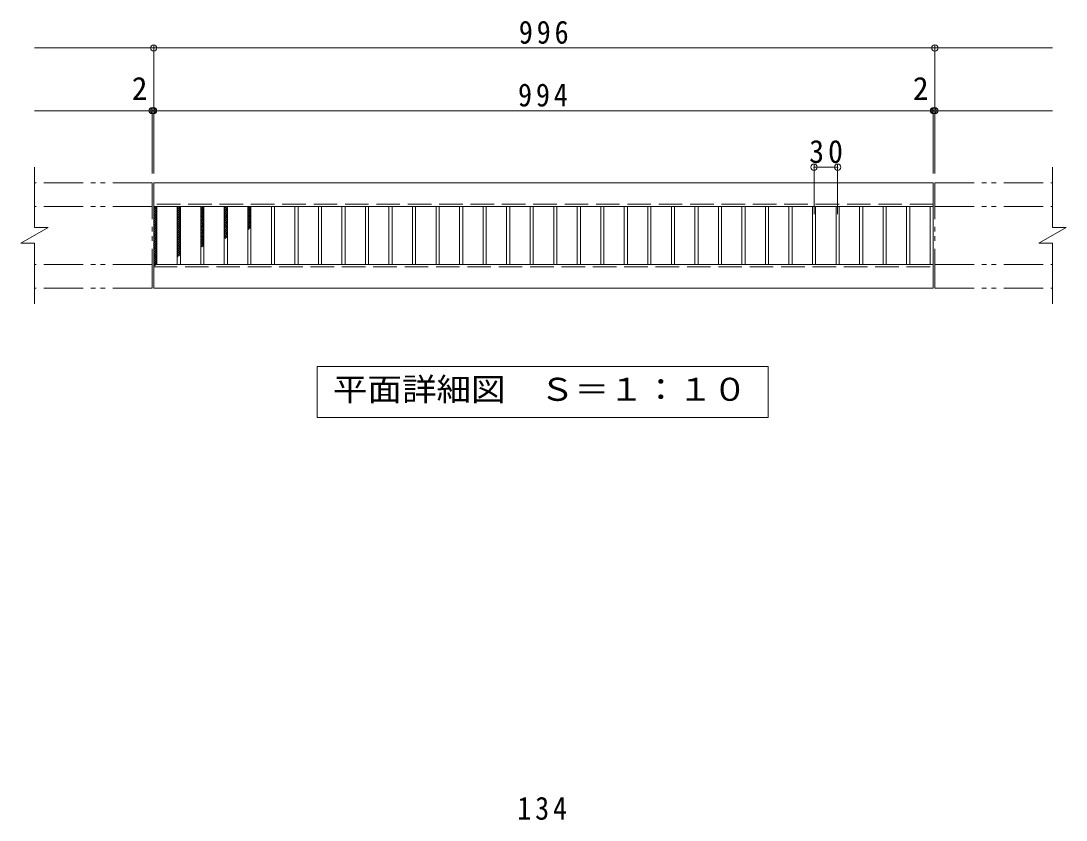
# Model space of a CAD drawing. Units: millimetres at full size, sheet at 1:10; details may follow other scales. Extents: x -1565 to 1817, y -1366 to 999.
# Drawn here: x -1565 to -232, y -20 to 999 of the extents above; entities that cross this region are included whole.
import ezdxf
from ezdxf.enums import TextEntityAlignment as Align

# ---------------------------------------------------------------- set-up
doc = ezdxf.new("R2010")
doc.units = ezdxf.units.MM
doc.header["$LTSCALE"] = 10
doc.header["$PDMODE"] = 32
doc.header["$PDSIZE"] = 8
doc.linetypes.add('DASHED3', pattern=[4, 3, -1])
doc.linetypes.add('DOUBLE_CHAIN1', pattern=[8.8, 5, -1, 0.6, -0.6, 0.6, -1])
for name, color, linetype, lineweight in [('A-0', 6, 'Continuous', 5), ('C-1', 2, 'Continuous', 9), ('C-2', 3, 'Continuous', 9), ('C-4', 7, 'Continuous', 9), ('C-5', 7, 'Continuous', 9), ('C-9', 6, 'Continuous', 5)]:
    doc.layers.add(name, color=color, linetype=linetype, lineweight=lineweight)
doc.styles.add('ＭＳ ゴシック', font='')
doc.styles.get('ＭＳ ゴシック').set_extended_font_data('MS Gothic')

msp = doc.modelspace()

# ---------------------------------------------------------------- linework, layer by layer
at = {"layer": 'C-1'}
for p, q in [((-1547.66, 812.38), (-1547.66, 735.38)), ((-249.66, 812.38), (-249.66, 735.38)), ((-1395.66, 762.38), (-1395.66, 792.38)), ((-401.66, 792.38), (-1395.66, 792.38)), ((-401.66, 792.38), (-401.66, 762.38)), ((-401.66, 762.38), (-1395.66, 762.38)), ((-1564.98, 715.38), (-1530.34, 735.38)), ((-1547.66, 735.38), (-1530.34, 735.38)), ((-266.98, 715.38), (-232.34, 735.38)), ((-249.66, 735.38), (-232.34, 735.38)), ((-1395.66, 688.38), (-401.66, 688.38)), ((-1395.66, 658.38), (-1395.66, 688.38)), ((-401.66, 688.38), (-401.66, 658.38)), ((-1395.66, 658.38), (-401.66, 658.38))]:
    msp.add_line(p, q, dxfattribs=at)
at = {"layer": 'C-1', "linetype": 'DOUBLE_CHAIN1'}
for p, q in [((-1397.66, 762.38), (-1547.66, 762.38)), ((-399.66, 762.38), (-249.66, 762.38)), ((-1397.66, 688.38), (-1547.66, 688.38)), ((-399.66, 688.38), (-249.66, 688.38)), ((-1397.66, 658.38), (-1547.66, 658.38)), ((-399.66, 658.38), (-249.66, 658.38))]:
    msp.add_line(p, q, dxfattribs=at)
at = {"layer": 'C-1', "linetype": 'DASHED3'}
for p, q in [((-401.66, 765.38), (-1395.66, 765.38)), ((-1395.66, 685.38), (-401.66, 685.38))]:
    msp.add_line(p, q, dxfattribs=at)
at = {"layer": 'C-1', "linetype": 'DOUBLE_CHAIN1'}
for points in [[(-1397.66, 658.38), (-1397.66, 792.38), (-1547.66, 792.38)], [(-399.66, 658.38), (-399.66, 792.38), (-249.66, 792.38)]]:
    msp.add_lwpolyline(points, dxfattribs=at)
at = {"layer": 'C-1'}
for points in [[(-1564.98, 715.38), (-1547.66, 715.38), (-1547.66, 638.38)], [(-266.98, 715.38), (-249.66, 715.38), (-249.66, 638.38)]]:
    msp.add_lwpolyline(points, dxfattribs=at)
at = {"layer": 'C-2'}
for p, q in [((-1395.66, 762.38), (-1395.66, 688.38)), ((-1391.66, 762.38), (-1391.66, 688.38)), ((-1365.66, 762.38), (-1365.66, 688.38)), ((-1361.66, 762.38), (-1361.66, 688.38)), ((-1335.66, 762.38), (-1335.66, 688.38)), ((-1331.66, 762.38), (-1331.66, 688.38)), ((-1305.66, 762.38), (-1305.66, 688.38)), ((-1301.66, 762.38), (-1301.66, 688.38)), ((-1275.66, 762.38), (-1275.66, 688.38)), ((-1271.66, 762.38), (-1271.66, 688.38)), ((-1245.66, 762.38), (-1245.66, 688.38)), ((-1241.66, 762.38), (-1241.66, 688.38)), ((-1215.66, 762.38), (-1215.66, 688.38)), ((-1211.66, 762.38), (-1211.66, 688.38)), ((-1185.66, 762.38), (-1185.66, 688.38)), ((-1181.66, 762.38), (-1181.66, 688.38)), ((-1155.66, 762.38), (-1155.66, 688.38)), ((-1151.66, 762.38), (-1151.66, 688.38)), ((-1125.66, 762.38), (-1125.66, 688.38)), ((-1121.66, 762.38), (-1121.66, 688.38)), ((-1095.66, 762.38), (-1095.66, 688.38)), ((-1091.66, 762.38), (-1091.66, 688.38)), ((-1065.66, 762.38), (-1065.66, 688.38)), ((-1061.66, 762.38), (-1061.66, 688.38)), ((-1035.66, 762.38), (-1035.66, 688.38)), ((-1031.66, 762.38), (-1031.66, 688.38)), ((-1005.66, 762.38), (-1005.66, 688.38)), ((-1001.66, 762.38), (-1001.66, 688.38)), ((-975.66, 762.38), (-975.66, 688.38)), ((-971.66, 762.38), (-971.66, 688.38)), ((-945.66, 762.38), (-945.66, 688.38)), ((-941.66, 762.38), (-941.66, 688.38)), ((-915.66, 762.38), (-915.66, 688.38)), ((-911.66, 762.38), (-911.66, 688.38)), ((-885.66, 762.38), (-885.66, 688.38)), ((-881.66, 762.38), (-881.66, 688.38)), ((-855.66, 762.38), (-855.66, 688.38)), ((-851.66, 762.38), (-851.66, 688.38)), ((-825.66, 762.38), (-825.66, 688.38)), ((-821.66, 762.38), (-821.66, 688.38)), ((-795.66, 762.38), (-795.66, 688.38)), ((-791.66, 762.38), (-791.66, 688.38)), ((-765.66, 762.38), (-765.66, 688.38)), ((-761.66, 762.38), (-761.66, 688.38)), ((-735.66, 762.38), (-735.66, 688.38)), ((-731.66, 762.38), (-731.66, 688.38)), ((-705.66, 762.38), (-705.66, 688.38)), ((-701.66, 762.38), (-701.66, 688.38)), ((-675.66, 762.38), (-675.66, 688.38)), ((-671.66, 762.38), (-671.66, 688.38)), ((-645.66, 762.38), (-645.66, 688.38)), ((-641.66, 762.38), (-641.66, 688.38)), ((-615.66, 762.38), (-615.66, 688.38)), ((-611.66, 762.38), (-611.66, 688.38)), ((-585.66, 762.38), (-585.66, 688.38)), ((-581.66, 762.38), (-581.66, 688.38)), ((-555.66, 762.38), (-555.66, 688.38)), ((-551.66, 762.38), (-551.66, 688.38)), ((-525.66, 762.38), (-525.66, 688.38)), ((-521.66, 762.38), (-521.66, 688.38)), ((-495.66, 762.38), (-495.66, 688.38)), ((-491.66, 762.38), (-491.66, 688.38)), ((-465.66, 762.38), (-465.66, 688.38)), ((-461.66, 762.38), (-461.66, 688.38)), ((-435.66, 762.38), (-435.66, 688.38)), ((-431.66, 762.38), (-431.66, 688.38)), ((-405.66, 762.38), (-405.66, 688.38)), ((-401.66, 762.38), (-401.66, 688.38))]:
    msp.add_line(p, q, dxfattribs=at)
at = {"layer": 'C-4'}
for p, q in [((-1547.66, 964.38), (-249.66, 964.38)), ((-1395.66, 804.38), (-1395.66, 967.38)), ((-399.66, 804.38), (-399.66, 967.38)), ((-1547.66, 884.38), (-249.66, 884.38)), ((-1397.66, 804.38), (-1397.66, 887.38)), ((-401.66, 804.38), (-401.66, 887.38)), ((-553.66, 752.38), (-553.66, 815.38)), ((-523.66, 752.38), (-523.66, 815.38)), ((-553.66, 812.38), (-523.66, 812.38))]:
    msp.add_line(p, q, dxfattribs=at)
for p in [(-1395.66, 964.38), (-399.66, 964.38), (-1397.66, 884.38), (-1395.66, 884.38), (-401.66, 884.38), (-399.66, 884.38), (-553.66, 812.38), (-523.66, 812.38)]:
    msp.add_point(p, dxfattribs=at)
at = {"layer": 'C-5'}
msp.add_lwpolyline([(-1187.16, 493.38), (-1187.16, 558.38), (-612.16, 558.38), (-612.16, 493.38)], close=True, dxfattribs=at)
at = {"layer": 'C-9'}
for p, q in [((-1395.66, 760.3), (-1393.58, 762.38)), ((-1395.66, 757.47), (-1391.66, 761.47)), ((-1395.66, 760.03), (-1391.66, 756.03)), ((-1395.18, 762.38), (-1391.66, 758.85)), ((-1392.35, 762.38), (-1391.66, 761.68)), ((-1365.66, 761.16), (-1364.44, 762.38)), ((-1365.66, 758.33), (-1361.66, 762.33)), ((-1365.66, 762), (-1361.66, 758)), ((-1363.21, 762.38), (-1361.66, 760.82)), ((-1335.66, 759.19), (-1332.47, 762.38)), ((-1335.66, 762.02), (-1335.3, 762.38)), ((-1335.66, 761.14), (-1331.66, 757.14)), ((-1335.66, 756.36), (-1331.66, 760.36)), ((-1334.07, 762.38), (-1331.66, 759.97)), ((-1305.66, 760.05), (-1303.33, 762.38)), ((-1305.66, 757.22), (-1301.66, 761.22)), ((-1305.66, 760.28), (-1301.66, 756.28)), ((-1304.93, 762.38), (-1301.66, 759.11)), ((-1302.1, 762.38), (-1301.66, 761.94)), ((-1275.66, 760.91), (-1274.19, 762.38)), ((-1275.66, 762.25), (-1271.66, 758.25)), ((-1275.66, 758.08), (-1271.66, 762.08)), ((-1272.96, 762.38), (-1271.66, 761.08)), ((-1395.66, 754.65), (-1391.66, 758.65)), ((-1395.66, 757.2), (-1391.66, 753.2)), ((-1395.66, 751.82), (-1391.66, 755.82)), ((-1395.66, 754.37), (-1391.66, 750.37)), ((-1395.66, 748.99), (-1391.66, 752.99)), ((-1395.66, 751.54), (-1391.66, 747.54)), ((-1395.66, 746.16), (-1391.66, 750.16)), ((-1395.66, 748.71), (-1391.66, 744.71)), ((-1395.66, 743.33), (-1391.66, 747.33)), ((-1365.66, 755.5), (-1361.66, 759.5)), ((-1365.66, 759.17), (-1361.66, 755.17)), ((-1365.66, 752.68), (-1361.66, 756.68)), ((-1365.66, 756.34), (-1361.66, 752.34)), ((-1365.66, 749.85), (-1361.66, 753.85)), ((-1365.66, 753.51), (-1361.66, 749.51)), ((-1365.66, 747.02), (-1361.66, 751.02)), ((-1365.66, 750.68), (-1361.66, 746.68)), ((-1365.66, 744.19), (-1361.66, 748.19)), ((-1365.66, 747.85), (-1361.66, 743.85)), ((-1335.66, 758.31), (-1331.66, 754.31)), ((-1335.66, 753.53), (-1331.66, 757.53)), ((-1335.66, 755.48), (-1331.66, 751.48)), ((-1335.66, 750.71), (-1331.66, 754.71)), ((-1335.66, 752.65), (-1331.66, 748.65)), ((-1335.66, 747.88), (-1331.66, 751.88)), ((-1335.66, 749.83), (-1331.66, 745.83)), ((-1335.66, 745.05), (-1331.66, 749.05)), ((-1335.66, 747), (-1331.66, 743)), ((-1305.66, 754.39), (-1301.66, 758.39)), ((-1305.66, 757.45), (-1301.66, 753.45)), ((-1305.66, 751.56), (-1301.66, 755.56)), ((-1305.66, 754.62), (-1301.66, 750.62)), ((-1305.66, 748.73), (-1301.66, 752.73)), ((-1305.66, 751.8), (-1301.66, 747.8)), ((-1305.66, 745.91), (-1301.66, 749.91)), ((-1305.66, 748.97), (-1301.66, 744.97)), ((-1305.66, 743.08), (-1301.66, 747.08)), ((-1275.66, 759.42), (-1271.66, 755.42)), ((-1275.66, 755.25), (-1271.66, 759.25)), ((-1275.66, 756.6), (-1271.66, 752.59)), ((-1275.66, 752.42), (-1271.66, 756.42)), ((-1275.66, 753.77), (-1271.66, 749.77)), ((-1275.66, 749.59), (-1271.66, 753.59)), ((-1275.66, 750.94), (-1271.66, 746.94)), ((-1275.66, 746.76), (-1271.66, 750.76)), ((-1275.66, 748.11), (-1271.66, 744.11)), ((-1275.66, 743.94), (-1271.66, 747.94)), ((-1395.66, 745.88), (-1391.66, 741.88)), ((-1395.66, 740.5), (-1391.66, 744.5)), ((-1395.66, 743.06), (-1391.66, 739.06)), ((-1395.66, 737.68), (-1391.66, 741.68)), ((-1395.66, 740.23), (-1391.66, 736.23)), ((-1395.66, 734.85), (-1391.66, 738.85)), ((-1395.66, 737.4), (-1391.66, 733.4)), ((-1395.66, 732.02), (-1391.66, 736.02)), ((-1395.66, 734.57), (-1391.66, 730.57)), ((-1395.66, 729.19), (-1391.66, 733.19)), ((-1365.66, 741.36), (-1361.66, 745.36)), ((-1365.66, 745.03), (-1361.66, 741.03)), ((-1365.66, 738.53), (-1361.66, 742.53)), ((-1365.66, 742.2), (-1361.66, 738.2)), ((-1365.66, 735.71), (-1361.66, 739.71)), ((-1365.66, 739.37), (-1361.66, 735.37)), ((-1365.66, 732.88), (-1361.66, 736.88)), ((-1365.66, 736.54), (-1361.66, 732.54)), ((-1365.66, 730.05), (-1361.66, 734.05)), ((-1365.66, 733.71), (-1361.66, 729.71)), ((-1335.66, 742.22), (-1331.66, 746.22)), ((-1335.66, 744.17), (-1331.66, 740.17)), ((-1335.66, 739.39), (-1331.66, 743.39)), ((-1335.66, 741.34), (-1331.66, 737.34)), ((-1335.66, 736.56), (-1331.66, 740.56)), ((-1335.66, 738.51), (-1331.66, 734.51)), ((-1335.66, 733.73), (-1331.66, 737.73)), ((-1335.66, 735.68), (-1331.66, 731.68)), ((-1335.66, 730.91), (-1331.66, 734.91)), ((-1305.66, 746.14), (-1301.66, 742.14)), ((-1305.66, 740.25), (-1301.66, 744.25)), ((-1305.66, 743.31), (-1301.66, 739.31)), ((-1305.66, 737.42), (-1301.66, 741.42)), ((-1305.66, 740.48), (-1301.66, 736.48)), ((-1305.66, 734.59), (-1301.66, 738.59)), ((-1305.66, 737.65), (-1301.66, 733.65)), ((-1305.66, 731.76), (-1301.66, 735.76)), ((-1305.66, 734.83), (-1301.66, 730.83)), ((-1275.66, 745.28), (-1271.66, 741.28)), ((-1275.66, 741.11), (-1271.66, 745.11)), ((-1275.66, 742.45), (-1271.66, 738.45)), ((-1275.66, 738.28), (-1271.66, 742.28)), ((-1275.66, 739.62), (-1271.66, 735.62)), ((-1275.66, 735.45), (-1271.66, 739.45)), ((-1275.66, 736.8), (-1273.2, 734.34)), ((-1275.66, 732.62), (-1271.66, 736.62)), ((-1275.66, 733.97), (-1274.79, 733.1)), ((-1395.66, 731.74), (-1391.66, 727.74)), ((-1395.66, 726.36), (-1391.66, 730.36)), ((-1395.66, 728.91), (-1391.66, 724.91)), ((-1395.66, 723.53), (-1391.66, 727.53)), ((-1395.66, 726.09), (-1391.66, 722.09)), ((-1395.66, 720.71), (-1391.66, 724.71)), ((-1395.66, 723.26), (-1391.66, 719.26)), ((-1395.66, 717.88), (-1391.66, 721.88)), ((-1395.66, 720.43), (-1391.66, 716.43)), ((-1365.66, 727.22), (-1361.66, 731.22)), ((-1365.66, 730.88), (-1361.66, 726.88)), ((-1365.66, 724.39), (-1361.66, 728.39)), ((-1365.66, 728.06), (-1361.66, 724.06)), ((-1365.66, 721.56), (-1361.66, 725.56)), ((-1365.66, 725.23), (-1361.66, 721.23)), ((-1365.66, 718.73), (-1361.66, 722.73)), ((-1365.66, 722.4), (-1361.66, 718.4)), ((-1365.66, 715.91), (-1361.66, 719.91)), ((-1335.66, 732.85), (-1331.66, 728.85)), ((-1335.66, 728.08), (-1331.66, 732.08)), ((-1335.66, 730.03), (-1331.66, 726.03)), ((-1335.66, 725.25), (-1331.66, 729.25)), ((-1335.66, 727.2), (-1331.66, 723.2)), ((-1335.66, 722.42), (-1331.66, 726.42)), ((-1335.66, 724.37), (-1331.66, 720.37)), ((-1335.66, 719.59), (-1331.66, 723.59)), ((-1335.66, 721.54), (-1331.66, 717.54)), ((-1335.66, 716.76), (-1331.66, 720.76)), ((-1305.66, 728.94), (-1301.66, 732.94)), ((-1305.66, 732), (-1301.66, 728)), ((-1305.66, 726.11), (-1301.66, 730.11)), ((-1305.66, 729.17), (-1301.66, 725.17)), ((-1305.66, 723.28), (-1301.66, 727.28)), ((-1305.66, 726.34), (-1302.5, 723.18)), ((-1305.66, 723.51), (-1304.09, 721.94)), ((-1304.48, 721.63), (-1301.66, 724.45)), ((-1395.66, 715.05), (-1391.66, 719.05)), ((-1395.66, 717.6), (-1391.66, 713.6)), ((-1395.66, 712.22), (-1391.66, 716.22)), ((-1395.66, 714.77), (-1391.66, 710.77)), ((-1395.66, 709.39), (-1391.66, 713.39)), ((-1395.66, 711.94), (-1391.66, 707.94)), ((-1395.66, 706.56), (-1391.66, 710.56)), ((-1395.66, 709.11), (-1391.66, 705.11)), ((-1395.66, 703.73), (-1391.66, 707.73)), ((-1365.66, 719.57), (-1361.66, 715.57)), ((-1365.66, 713.08), (-1361.66, 717.08)), ((-1365.66, 716.74), (-1361.66, 712.74)), ((-1365.66, 710.25), (-1361.66, 714.25)), ((-1365.66, 713.91), (-1361.66, 709.91)), ((-1365.66, 707.42), (-1361.66, 711.42)), ((-1365.66, 711.09), (-1361.66, 707.09)), ((-1365.66, 704.59), (-1361.66, 708.59)), ((-1365.66, 708.26), (-1361.66, 704.26)), ((-1335.66, 718.71), (-1331.66, 714.71)), ((-1335.66, 713.94), (-1331.66, 717.94)), ((-1335.66, 715.88), (-1331.79, 712.02)), ((-1335.66, 711.11), (-1331.66, 715.11)), ((-1335.66, 713.06), (-1333.38, 710.78)), ((-1335.66, 710.23), (-1334.97, 709.54)), ((-1332.38, 711.56), (-1331.66, 712.28)), ((-1395.66, 706.29), (-1391.66, 702.29)), ((-1395.66, 700.91), (-1391.66, 704.91)), ((-1395.66, 703.46), (-1391.66, 699.46)), ((-1395.66, 698.08), (-1391.66, 702.08)), ((-1395.66, 700.63), (-1391.66, 696.63)), ((-1395.66, 695.25), (-1391.66, 699.25)), ((-1395.66, 697.8), (-1391.66, 693.8)), ((-1395.66, 692.42), (-1391.66, 696.42)), ((-1395.66, 694.97), (-1391.66, 690.97)), ((-1395.66, 689.59), (-1391.66, 693.59)), ((-1365.66, 701.76), (-1361.66, 705.76)), ((-1365.66, 705.43), (-1361.66, 701.43)), ((-1365.66, 698.94), (-1361.66, 702.94)), ((-1365.66, 702.6), (-1362.67, 699.62)), ((-1365.66, 699.77), (-1364.26, 698.38)), ((-1395.66, 692.14), (-1391.97, 688.45)), ((-1395.66, 686.76), (-1391.66, 690.76)), ((-1395.66, 689.32), (-1393.56, 687.21)), ((-1395.66, 686.49), (-1395.15, 685.97))]:
    msp.add_line(p, q, dxfattribs=at)

# ---------------------------------------------------------------- texts
at = {"layer": 'A-0', "color": 2, "insert": (-932.16, -19.63), "char_height": 29.33, "attachment_point": 7, "style": 'ＭＳ ゴシック'}
msp.add_mtext('\\T1.27;\\W0.9;134', dxfattribs=at)
at = {"layer": 'C-4', "color": 2, "style": 'ＭＳ ゴシック'}
for p in [(-1423.62, 889.38), (-427.62, 889.38)]:
    msp.add_text('2', height=29.33, dxfattribs=at).set_placement(p, align=Align.BOTTOM_LEFT)
at = {"layer": 'C-4', "color": 2, "char_height": 29.33, "attachment_point": 7, "style": 'ＭＳ ゴシック'}
for s, insert in [('\\T1.27;\\W0.9;996', (-930.16, 969.38)), ('\\T1.27;\\W0.9;994', (-931.16, 889.38)), ('\\T1.27;\\W0.95;30', (-559.91, 817.38))]:
    msp.add_mtext(s, dxfattribs=dict(at, insert=insert))
at = {"layer": 'C-5', "color": 2, "style": 'ＭＳ ゴシック', "width": 1.1}
msp.add_text('平面詳細図\u3000Ｓ＝１：１０', height=29.33, dxfattribs=at).set_placement((-1167.16, 505.88), align=Align.BOTTOM_LEFT)

doc.saveas('drawing.dxf')
